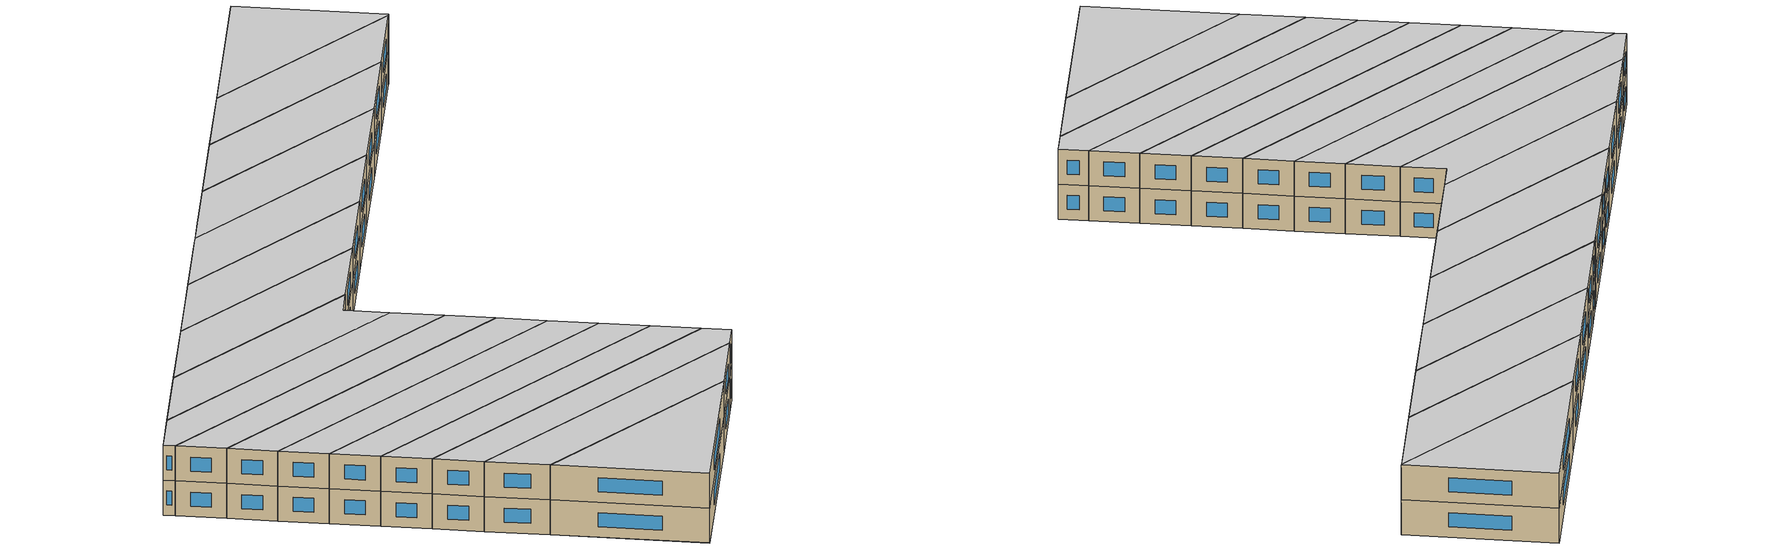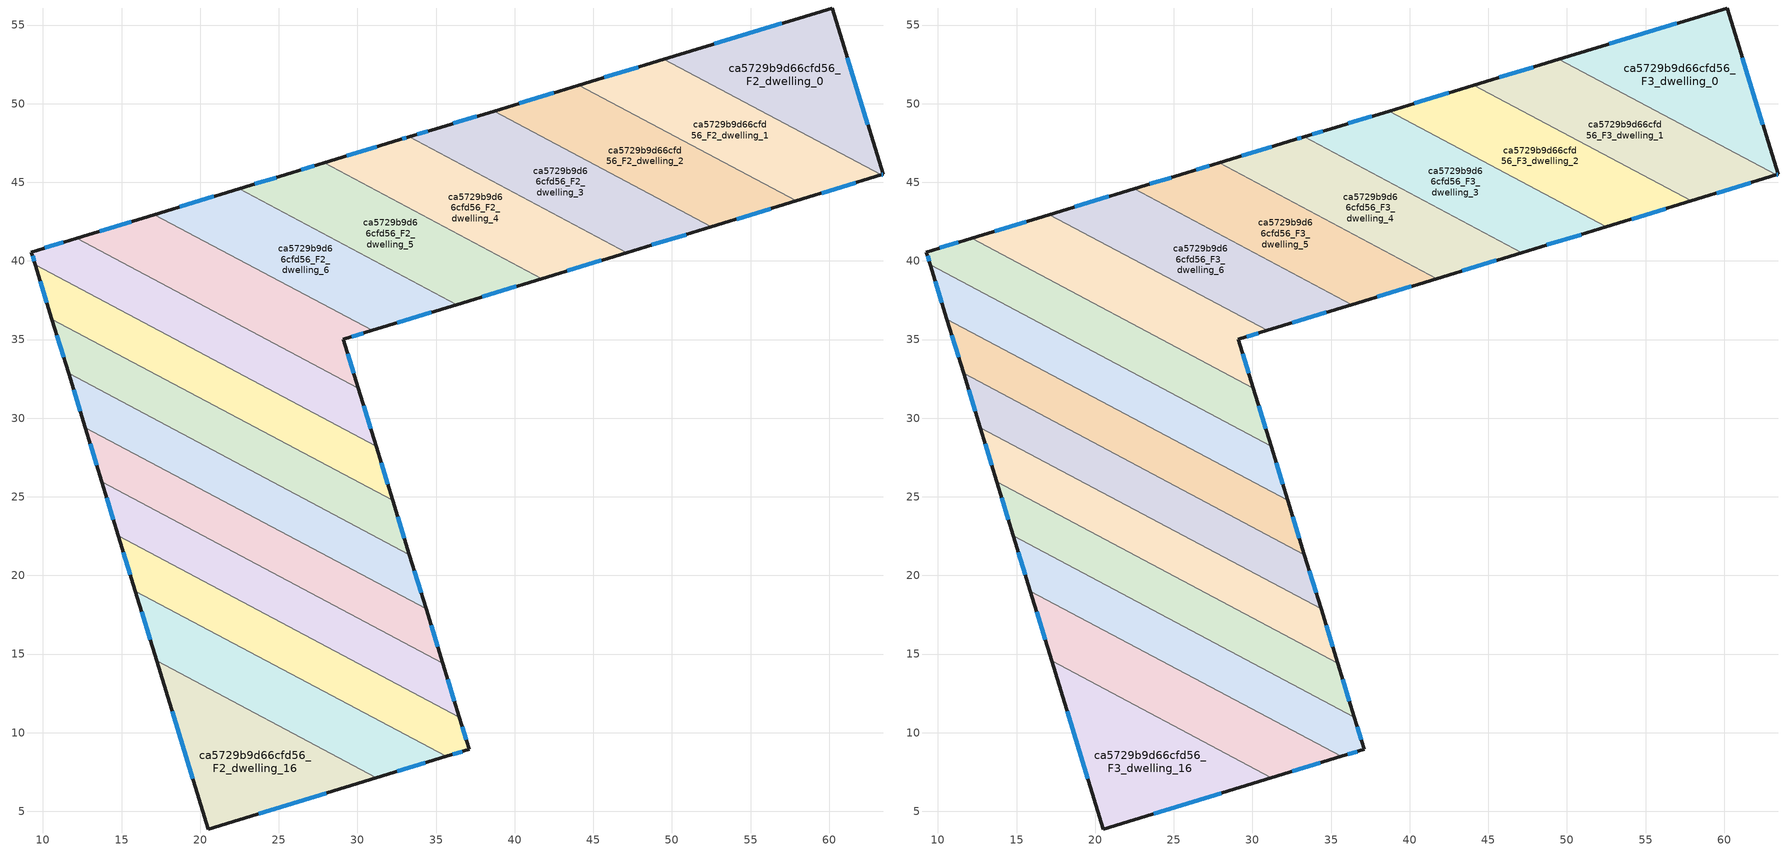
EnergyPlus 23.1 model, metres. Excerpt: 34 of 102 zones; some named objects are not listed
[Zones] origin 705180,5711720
ca5729b9d66cfd56_F2_dwelling_0
 floor to ca5729b9d66cfd56_F1_dwelling_0 (EU_floor_Construction): 60.18,56.08 63.42,45.5 63.31,45.47 49.49,52.82 z6
 wall outside (EU_wall_Construction): 63.31,45.47 63.43,45.5 60.18,56.08 49.49,52.82 z6:9
 wall to ca5729b9d66cfd56_F2_dwelling_1 (EU_wall_Construction): 49.49,52.82 63.31,45.47 z6:9
 window (EU_Window_Construction): 56.98,55.11 52.69,53.8 / 62.45,48.67 61.15,52.92 / 63.35,45.48 63.39,45.49 z6.9:8.1
ca5729b9d66cfd56_F2_dwelling_1
 floor to ca5729b9d66cfd56_F1_dwelling_1 (EU_floor_Construction): 63.31,45.47 57.91,43.82 44.08,51.18 49.49,52.82 z6
 wall outside (EU_wall_Construction): 49.49,52.82 44.08,51.18 / 57.91,43.82 63.31,45.47 z6:9
 wall to ca5729b9d66cfd56_F2_dwelling_2 (EU_wall_Construction): 44.08,51.18 57.91,43.82 z6:9
 window (EU_Window_Construction): 47.87,52.33 45.7,51.67 / 59.53,44.31 61.69,44.97 z6.9:8.1
ca5729b9d66cfd56_F2_dwelling_10
 floor to ca5729b9d66cfd56_F1_dwelling_10 (EU_floor_Construction): 32.25,24.77 33.3,21.32 11.63,32.85 10.57,36.3 z6
 wall outside (EU_wall_Construction): 10.57,36.3 11.63,32.85 / 33.31,21.32 32.25,24.77 z6:9
 wall to ca5729b9d66cfd56_F2_dwelling_9 (EU_wall_Construction): 32.25,24.77 10.57,36.3 z6:9
 wall to ca5729b9d66cfd56_F2_dwelling_11 (EU_wall_Construction): 11.63,32.85 33.3,21.32 z6:9
 window (EU_Window_Construction): 10.89,35.27 11.31,33.89 / 32.99,22.35 32.56,23.73 z6.9:8.1
ca5729b9d66cfd56_F2_dwelling_11
 floor to ca5729b9d66cfd56_F1_dwelling_11 (EU_floor_Construction): 33.3,21.32 34.36,17.87 12.69,29.41 11.63,32.85 z6
 wall outside (EU_wall_Construction): 11.63,32.85 12.69,29.41 / 34.36,17.87 33.31,21.32 z6:9
 wall to ca5729b9d66cfd56_F2_dwelling_12 (EU_wall_Construction): 12.69,29.41 34.36,17.87 z6:9
 window (EU_Window_Construction): 11.95,31.82 12.37,30.44 / 34.04,18.9 33.62,20.29 z6.9:8.1
ca5729b9d66cfd56_F2_dwelling_12
 floor to ca5729b9d66cfd56_F1_dwelling_12 (EU_floor_Construction): 34.36,17.87 35.42,14.42 13.74,25.96 12.69,29.41 z6
 wall outside (EU_wall_Construction): 12.69,29.41 13.74,25.96 / 35.42,14.42 34.36,17.87 z6:9
 wall to ca5729b9d66cfd56_F2_dwelling_13 (EU_wall_Construction): 13.74,25.96 35.42,14.42 z6:9
 window (EU_Window_Construction): 13,28.37 13.43,26.99 / 35.1,15.46 34.68,16.84 z6.9:8.1
ca5729b9d66cfd56_F2_dwelling_13
 floor to ca5729b9d66cfd56_F1_dwelling_13 (EU_floor_Construction): 35.42,14.42 36.47,10.98 14.8,22.51 13.74,25.96 z6
 wall outside (EU_wall_Construction): 13.74,25.96 14.8,22.51 / 36.47,10.98 35.42,14.42 z6:9
 wall to ca5729b9d66cfd56_F2_dwelling_14 (EU_wall_Construction): 14.8,22.51 36.47,10.98 z6:9
 window (EU_Window_Construction): 14.06,24.93 14.48,23.54 / 36.16,12.01 35.73,13.39 z6.9:8.1
ca5729b9d66cfd56_F2_dwelling_14
 floor to ca5729b9d66cfd56_F1_dwelling_14 (EU_floor_Construction): 36.47,10.98 37.1,8.93 35.63,8.49 15.88,19 14.8,22.51 z6
 wall outside (EU_wall_Construction): 35.63,8.49 37.1,8.93 36.47,10.98 / 14.8,22.51 15.88,19 z6:9
 wall to ca5729b9d66cfd56_F2_dwelling_15 (EU_wall_Construction): 15.88,19 35.63,8.49 z6:9
 window (EU_Window_Construction): 36.07,8.62 36.66,8.8 / 15.12,21.46 15.55,20.05 / 36.91,9.55 36.66,10.37 z6.9:8.1
ca5729b9d66cfd56_F2_dwelling_15
 floor to ca5729b9d66cfd56_F1_dwelling_15 (EU_floor_Construction): 35.63,8.49 31.2,7.14 17.23,14.57 15.88,19 z6
 wall outside (EU_wall_Construction): 15.88,19 17.23,14.57 / 31.2,7.14 35.63,8.49 z6:9
 wall to ca5729b9d66cfd56_F2_dwelling_16 (EU_wall_Construction): 17.23,14.57 31.2,7.14 z6:9
 window (EU_Window_Construction): 16.28,17.67 16.83,15.9 / 32.53,7.54 34.31,8.08 z6.9:8.1
ca5729b9d66cfd56_F2_dwelling_16
 floor to ca5729b9d66cfd56_F1_dwelling_16 (EU_floor_Construction): 31.2,7.14 20.51,3.88 17.23,14.57 z6
 wall outside (EU_wall_Construction): 17.23,14.57 20.51,3.88 31.2,7.14 z6:9
 window (EU_Window_Construction): 18.22,11.37 19.53,7.08 / 23.71,4.85 28,6.16 z6.9:8.1
ca5729b9d66cfd56_F2_dwelling_2
 floor to ca5729b9d66cfd56_F1_dwelling_2 (EU_floor_Construction): 57.91,43.82 52.51,42.17 38.68,49.53 44.08,51.18 z6
 wall outside (EU_wall_Construction): 44.08,51.18 38.68,49.53 / 52.51,42.17 57.91,43.82 z6:9
 wall to ca5729b9d66cfd56_F2_dwelling_3 (EU_wall_Construction): 38.68,49.53 52.51,42.17 z6:9
 window (EU_Window_Construction): 42.47,50.68 40.3,50.02 / 54.13,42.66 56.29,43.32 z6.9:8.1
ca5729b9d66cfd56_F2_dwelling_3
 floor to ca5729b9d66cfd56_F1_dwelling_3 (EU_floor_Construction): 52.51,42.17 47.11,40.52 33.28,47.88 35,48.41 38.68,49.53 z6
 wall outside (EU_wall_Construction): 47.11,40.52 52.51,42.17 / 38.68,49.53 35,48.41 33.28,47.88 z6:9
 wall to ca5729b9d66cfd56_F2_dwelling_4 (EU_wall_Construction): 33.28,47.89 47.11,40.52 z6:9
 window (EU_Window_Construction): 48.73,41.02 50.9,41.68 / 34.48,48.25 33.79,48.04 / 37.58,49.19 36.1,48.74 z6.9:8.1
ca5729b9d66cfd56_F2_dwelling_4
 floor to ca5729b9d66cfd56_F1_dwelling_4 (EU_floor_Construction): 47.11,40.52 41.72,38.88 27.88,46.24 32.65,47.7 33.28,47.88 z6
 wall outside (EU_wall_Construction): 41.72,38.88 47.11,40.52 / 33.28,47.88 32.66,47.7 27.88,46.24 z6:9
 wall to ca5729b9d66cfd56_F2_dwelling_5 (EU_wall_Construction): 27.88,46.24 41.72,38.88 z6:9
 window (EU_Window_Construction): 43.33,39.37 45.5,40.03 / 31.23,47.26 29.31,46.67 / 33.09,47.83 32.84,47.75 z6.9:8.1
ca5729b9d66cfd56_F2_dwelling_5
 floor to ca5729b9d66cfd56_F1_dwelling_5 (EU_floor_Construction): 41.72,38.88 36.32,37.23 22.48,44.59 25.82,45.61 27.88,46.24 z6
 wall outside (EU_wall_Construction): 36.32,37.23 41.72,38.88 / 27.88,46.24 25.82,45.61 22.48,44.59 z6:9
 wall to ca5729b9d66cfd56_F2_dwelling_6 (EU_wall_Construction): 22.48,44.59 36.32,37.23 z6:9
 window (EU_Window_Construction): 37.94,37.72 40.1,38.38 / 24.82,45.3 23.48,44.9 / 27.26,46.05 26.44,45.79 z6.9:8.1
ca5729b9d66cfd56_F2_dwelling_6
 floor to ca5729b9d66cfd56_F1_dwelling_6 (EU_floor_Construction): 36.32,37.23 30.92,35.58 17.08,42.95 22.48,44.59 z6
 wall outside (EU_wall_Construction): 30.93,35.58 36.32,37.23 / 22.48,44.59 17.08,42.95 z6:9
 wall to ca5729b9d66cfd56_F2_dwelling_7 (EU_wall_Construction): 17.08,42.95 30.92,35.58 z6:9
 window (EU_Window_Construction): 32.54,36.07 34.7,36.73 / 20.87,44.1 18.7,43.44 z6.9:8.1
ca5729b9d66cfd56_F2_dwelling_7
 floor to ca5729b9d66cfd56_F1_dwelling_7 (EU_floor_Construction): 30.92,35.58 29.1,35.03 30.06,31.91 12.15,41.44 17.08,42.95 z6
 wall outside (EU_wall_Construction): 30.06,31.91 29.1,35.03 30.93,35.58 / 17.08,42.95 12.15,41.44 z6:9
 wall to ca5729b9d66cfd56_F2_dwelling_8 (EU_wall_Construction): 12.15,41.44 30.06,31.91 z6:9
 window (EU_Window_Construction): 29.77,32.84 29.39,34.09 / 15.61,42.5 13.63,41.89 / 29.65,35.19 30.38,35.41 z6.9:8.1
ca5729b9d66cfd56_F2_dwelling_8
 floor to ca5729b9d66cfd56_F1_dwelling_8 (EU_floor_Construction): 30.06,31.91 31.19,28.21 9.52,39.75 9.27,40.56 12.15,41.44 z6
 wall outside (EU_wall_Construction): 31.19,28.21 30.06,31.91 / 12.15,41.44 9.27,40.56 9.52,39.75 z6:9
 wall to ca5729b9d66cfd56_F2_dwelling_9 (EU_wall_Construction): 9.52,39.75 31.19,28.21 z6:9
 window (EU_Window_Construction): 30.85,29.32 30.4,30.8 / 9.34,40.32 9.44,39.99 / 11.29,41.18 10.13,40.82 z6.9:8.1
ca5729b9d66cfd56_F2_dwelling_9
 floor to ca5729b9d66cfd56_F1_dwelling_9 (EU_floor_Construction): 31.19,28.21 32.25,24.77 10.57,36.3 9.52,39.75 z6
 wall outside (EU_wall_Construction): 9.52,39.75 10.57,36.3 / 32.25,24.77 31.19,28.21 z6:9
 window (EU_Window_Construction): 9.83,38.72 10.26,37.33 / 31.93,25.8 31.51,27.18 z6.9:8.1
ca5729b9d66cfd56_F3_dwelling_0
 floor to ca5729b9d66cfd56_F2_dwelling_0 (EU_floor_Construction): 60.18,56.08 63.42,45.5 63.31,45.47 49.49,52.82 z9
 wall outside (EU_wall_Construction): 63.31,45.47 63.43,45.5 60.18,56.08 49.49,52.82 z9:12
 wall to ca5729b9d66cfd56_F3_dwelling_1 (EU_wall_Construction): 49.49,52.82 63.31,45.47 z9:12
 window (EU_Window_Construction): 56.98,55.11 52.69,53.8 / 62.45,48.67 61.15,52.92 / 63.35,45.48 63.39,45.49 z9.9:11.1
 ceiling to ca5729b9d66cfd56_F4_dwelling_0 (EU_floor_Construction): 63.42,45.5 60.18,56.08 49.49,52.82 63.31,45.47 z12
ca5729b9d66cfd56_F3_dwelling_1
 floor to ca5729b9d66cfd56_F2_dwelling_1 (EU_floor_Construction): 63.31,45.47 57.91,43.82 44.08,51.18 49.49,52.82 z9
 wall outside (EU_wall_Construction): 49.49,52.82 44.08,51.18 / 57.91,43.82 63.31,45.47 z9:12
 wall to ca5729b9d66cfd56_F3_dwelling_2 (EU_wall_Construction): 44.08,51.18 57.91,43.82 z9:12
 window (EU_Window_Construction): 47.87,52.33 45.7,51.67 / 59.53,44.31 61.69,44.97 z9.9:11.1
 ceiling to ca5729b9d66cfd56_F4_dwelling_1 (EU_floor_Construction): 63.31,45.47 49.49,52.82 44.08,51.18 57.91,43.82 z12
ca5729b9d66cfd56_F3_dwelling_10
 floor to ca5729b9d66cfd56_F2_dwelling_10 (EU_floor_Construction): 32.25,24.77 33.3,21.32 11.63,32.85 10.57,36.3 z9
 wall outside (EU_wall_Construction): 10.57,36.3 11.63,32.85 / 33.31,21.32 32.25,24.77 z9:12
 wall to ca5729b9d66cfd56_F3_dwelling_9 (EU_wall_Construction): 32.25,24.77 10.57,36.3 z9:12
 wall to ca5729b9d66cfd56_F3_dwelling_11 (EU_wall_Construction): 11.63,32.85 33.3,21.32 z9:12
 window (EU_Window_Construction): 10.89,35.27 11.31,33.89 / 32.99,22.35 32.56,23.73 z9.9:11.1
 ceiling to ca5729b9d66cfd56_F4_dwelling_10 (EU_floor_Construction): 33.3,21.32 32.25,24.77 10.57,36.3 11.63,32.85 z12
ca5729b9d66cfd56_F3_dwelling_11
 floor to ca5729b9d66cfd56_F2_dwelling_11 (EU_floor_Construction): 33.3,21.32 34.36,17.87 12.69,29.41 11.63,32.85 z9
 wall outside (EU_wall_Construction): 11.63,32.85 12.69,29.41 / 34.36,17.87 33.31,21.32 z9:12
 wall to ca5729b9d66cfd56_F3_dwelling_12 (EU_wall_Construction): 12.69,29.41 34.36,17.87 z9:12
 window (EU_Window_Construction): 11.95,31.82 12.37,30.44 / 34.04,18.9 33.62,20.29 z9.9:11.1
 ceiling to ca5729b9d66cfd56_F4_dwelling_11 (EU_floor_Construction): 34.36,17.87 33.3,21.32 11.63,32.85 12.69,29.41 z12
ca5729b9d66cfd56_F3_dwelling_12
 floor to ca5729b9d66cfd56_F2_dwelling_12 (EU_floor_Construction): 34.36,17.87 35.42,14.42 13.74,25.96 12.69,29.41 z9
 wall outside (EU_wall_Construction): 12.69,29.41 13.74,25.96 / 35.42,14.42 34.36,17.87 z9:12
 wall to ca5729b9d66cfd56_F3_dwelling_13 (EU_wall_Construction): 13.74,25.96 35.42,14.42 z9:12
 window (EU_Window_Construction): 13,28.37 13.43,26.99 / 35.1,15.46 34.68,16.84 z9.9:11.1
 ceiling to ca5729b9d66cfd56_F4_dwelling_12 (EU_floor_Construction): 35.42,14.42 34.36,17.87 12.69,29.41 13.74,25.96 z12
ca5729b9d66cfd56_F3_dwelling_13
 floor to ca5729b9d66cfd56_F2_dwelling_13 (EU_floor_Construction): 35.42,14.42 36.47,10.98 14.8,22.51 13.74,25.96 z9
 wall outside (EU_wall_Construction): 13.74,25.96 14.8,22.51 / 36.47,10.98 35.42,14.42 z9:12
 wall to ca5729b9d66cfd56_F3_dwelling_14 (EU_wall_Construction): 14.8,22.51 36.47,10.98 z9:12
 window (EU_Window_Construction): 14.06,24.93 14.48,23.54 / 36.16,12.01 35.73,13.39 z9.9:11.1
 ceiling to ca5729b9d66cfd56_F4_dwelling_13 (EU_floor_Construction): 36.47,10.98 35.42,14.42 13.74,25.96 14.8,22.51 z12
ca5729b9d66cfd56_F3_dwelling_14
 floor to ca5729b9d66cfd56_F2_dwelling_14 (EU_floor_Construction): 36.47,10.98 37.1,8.93 35.63,8.49 15.88,19 14.8,22.51 z9
 wall outside (EU_wall_Construction): 35.63,8.49 37.1,8.93 36.47,10.98 / 14.8,22.51 15.88,19 z9:12
 wall to ca5729b9d66cfd56_F3_dwelling_15 (EU_wall_Construction): 15.88,19 35.63,8.49 z9:12
 window (EU_Window_Construction): 36.07,8.62 36.66,8.8 / 15.12,21.46 15.55,20.05 / 36.91,9.55 36.66,10.37 z9.9:11.1
 ceiling to ca5729b9d66cfd56_F4_dwelling_14 (EU_floor_Construction): 37.1,8.93 36.47,10.98 14.8,22.51 15.88,19 35.63,8.49 z12
ca5729b9d66cfd56_F3_dwelling_15
 floor to ca5729b9d66cfd56_F2_dwelling_15 (EU_floor_Construction): 35.63,8.49 31.2,7.14 17.23,14.57 15.88,19 z9
 wall outside (EU_wall_Construction): 15.88,19 17.23,14.57 / 31.2,7.14 35.63,8.49 z9:12
 wall to ca5729b9d66cfd56_F3_dwelling_16 (EU_wall_Construction): 17.23,14.57 31.2,7.14 z9:12
 window (EU_Window_Construction): 16.28,17.67 16.83,15.9 / 32.53,7.54 34.31,8.08 z9.9:11.1
 ceiling to ca5729b9d66cfd56_F4_dwelling_15 (EU_floor_Construction): 35.63,8.49 15.88,19 17.23,14.57 31.2,7.14 z12
ca5729b9d66cfd56_F3_dwelling_16
 floor to ca5729b9d66cfd56_F2_dwelling_16 (EU_floor_Construction): 31.2,7.14 20.51,3.88 17.23,14.57 z9
 wall outside (EU_wall_Construction): 17.23,14.57 20.51,3.88 31.2,7.14 z9:12
 window (EU_Window_Construction): 18.22,11.37 19.53,7.08 / 23.71,4.85 28,6.16 z9.9:11.1
 ceiling to ca5729b9d66cfd56_F4_dwelling_16 (EU_floor_Construction): 31.2,7.14 17.23,14.57 20.51,3.88 z12
ca5729b9d66cfd56_F3_dwelling_2
 floor to ca5729b9d66cfd56_F2_dwelling_2 (EU_floor_Construction): 57.91,43.82 52.51,42.17 38.68,49.53 44.08,51.18 z9
 wall outside (EU_wall_Construction): 44.08,51.18 38.68,49.53 / 52.51,42.17 57.91,43.82 z9:12
 wall to ca5729b9d66cfd56_F3_dwelling_3 (EU_wall_Construction): 38.68,49.53 52.51,42.17 z9:12
 window (EU_Window_Construction): 42.47,50.68 40.3,50.02 / 54.13,42.66 56.29,43.32 z9.9:11.1
 ceiling to ca5729b9d66cfd56_F4_dwelling_2 (EU_floor_Construction): 57.91,43.82 44.08,51.18 38.68,49.53 52.51,42.17 z12
ca5729b9d66cfd56_F3_dwelling_3
 floor to ca5729b9d66cfd56_F2_dwelling_3 (EU_floor_Construction): 52.51,42.17 47.11,40.52 33.28,47.88 35,48.41 38.68,49.53 z9
 wall outside (EU_wall_Construction): 47.11,40.52 52.51,42.17 / 38.68,49.53 35,48.41 33.28,47.88 z9:12
 wall to ca5729b9d66cfd56_F3_dwelling_4 (EU_wall_Construction): 33.28,47.89 47.11,40.52 z9:12
 window (EU_Window_Construction): 48.73,41.02 50.9,41.68 / 34.48,48.25 33.79,48.04 / 37.58,49.19 36.1,48.74 z9.9:11.1
 ceiling to ca5729b9d66cfd56_F4_dwelling_3 (EU_floor_Construction): 52.51,42.17 38.68,49.53 35,48.41 33.28,47.88 47.11,40.52 z12
ca5729b9d66cfd56_F3_dwelling_4
 floor to ca5729b9d66cfd56_F2_dwelling_4 (EU_floor_Construction): 47.11,40.52 41.72,38.88 27.88,46.24 32.65,47.7 33.28,47.88 z9
 wall outside (EU_wall_Construction): 41.72,38.88 47.11,40.52 / 33.28,47.88 32.66,47.7 27.88,46.24 z9:12
 wall to ca5729b9d66cfd56_F3_dwelling_5 (EU_wall_Construction): 27.88,46.24 41.72,38.88 z9:12
 window (EU_Window_Construction): 43.33,39.37 45.5,40.03 / 31.23,47.26 29.31,46.67 / 33.09,47.83 32.84,47.75 z9.9:11.1
 ceiling to ca5729b9d66cfd56_F4_dwelling_4 (EU_floor_Construction): 47.11,40.52 33.28,47.88 32.65,47.7 27.88,46.24 41.72,38.88 z12
ca5729b9d66cfd56_F3_dwelling_5
 floor to ca5729b9d66cfd56_F2_dwelling_5 (EU_floor_Construction): 41.72,38.88 36.32,37.23 22.48,44.59 25.82,45.61 27.88,46.24 z9
 wall outside (EU_wall_Construction): 36.32,37.23 41.72,38.88 / 27.88,46.24 25.82,45.61 22.48,44.59 z9:12
 wall to ca5729b9d66cfd56_F3_dwelling_6 (EU_wall_Construction): 22.48,44.59 36.32,37.23 z9:12
 window (EU_Window_Construction): 37.94,37.72 40.1,38.38 / 24.82,45.3 23.48,44.9 / 27.26,46.05 26.44,45.79 z9.9:11.1
 ceiling to ca5729b9d66cfd56_F4_dwelling_5 (EU_floor_Construction): 41.72,38.88 27.88,46.24 25.82,45.61 22.48,44.59 36.32,37.23 z12
ca5729b9d66cfd56_F3_dwelling_6
 floor to ca5729b9d66cfd56_F2_dwelling_6 (EU_floor_Construction): 36.32,37.23 30.92,35.58 17.08,42.95 22.48,44.59 z9
 wall outside (EU_wall_Construction): 30.93,35.58 36.32,37.23 / 22.48,44.59 17.08,42.95 z9:12
 wall to ca5729b9d66cfd56_F3_dwelling_7 (EU_wall_Construction): 17.08,42.95 30.92,35.58 z9:12
 window (EU_Window_Construction): 32.54,36.07 34.7,36.73 / 20.87,44.1 18.7,43.44 z9.9:11.1
 ceiling to ca5729b9d66cfd56_F4_dwelling_6 (EU_floor_Construction): 36.32,37.23 22.48,44.59 17.08,42.95 30.92,35.58 z12
ca5729b9d66cfd56_F3_dwelling_7
 floor to ca5729b9d66cfd56_F2_dwelling_7 (EU_floor_Construction): 30.92,35.58 29.1,35.03 30.06,31.91 12.15,41.44 17.08,42.95 z9
 wall outside (EU_wall_Construction): 30.06,31.91 29.1,35.03 30.93,35.58 / 17.08,42.95 12.15,41.44 z9:12
 wall to ca5729b9d66cfd56_F3_dwelling_8 (EU_wall_Construction): 12.15,41.44 30.06,31.91 z9:12
 window (EU_Window_Construction): 29.77,32.84 29.39,34.09 / 15.61,42.5 13.63,41.89 / 29.65,35.19 30.38,35.41 z9.9:11.1
 ceiling to ca5729b9d66cfd56_F4_dwelling_7 (EU_floor_Construction): 30.06,31.91 29.1,35.03 30.92,35.58 17.08,42.95 12.15,41.44 z12
ca5729b9d66cfd56_F3_dwelling_8
 floor to ca5729b9d66cfd56_F2_dwelling_8 (EU_floor_Construction): 30.06,31.91 31.19,28.21 9.52,39.75 9.27,40.56 12.15,41.44 z9
 wall outside (EU_wall_Construction): 31.19,28.21 30.06,31.91 / 12.15,41.44 9.27,40.56 9.52,39.75 z9:12
 wall to ca5729b9d66cfd56_F3_dwelling_9 (EU_wall_Construction): 9.52,39.75 31.19,28.21 z9:12
 window (EU_Window_Construction): 30.85,29.32 30.4,30.8 / 9.34,40.32 9.44,39.99 / 11.29,41.18 10.13,40.82 z9.9:11.1
 ceiling to ca5729b9d66cfd56_F4_dwelling_8 (EU_floor_Construction): 31.19,28.21 30.06,31.91 12.15,41.44 9.27,40.56 9.52,39.75 z12
ca5729b9d66cfd56_F3_dwelling_9
 floor to ca5729b9d66cfd56_F2_dwelling_9 (EU_floor_Construction): 31.19,28.21 32.25,24.77 10.57,36.3 9.52,39.75 z9
 wall outside (EU_wall_Construction): 9.52,39.75 10.57,36.3 / 32.25,24.77 31.19,28.21 z9:12
 window (EU_Window_Construction): 9.83,38.72 10.26,37.33 / 31.93,25.8 31.51,27.18 z9.9:11.1
 ceiling to ca5729b9d66cfd56_F4_dwelling_9 (EU_floor_Construction): 32.25,24.77 31.19,28.21 9.52,39.75 10.57,36.3 z12
[Building]
EU S2 Campaign: North Axis=0; Terrain=City; Solar Distribution=FullExterior
[Site:Location]
London: Latitude=51.5; Longitude=-0.5; Time Zone=0; Elevation=25
[SizingPeriod:WeatherFileDays]
AnnualSizingPeriod: Begin Month=1; Begin Day of Month=1; End Month=12; End Day of Month=31; Day of Week for Start Day=Monday; Use Weather File Daylight Saving Period=No; Use Weather File Rain and Snow Indicators=No
[MATERIAL]
EU_InternalMass_Material: Roughness=MediumRough; Thickness=0.1; Conductivity=1; Density=1800; Specific Heat=900; Thermal Absorptance=0.9; Solar Absorptance=0.7; Visible Absorptance=0.7
[MATERIAL:NOMASS] Roughness=MediumRough; Thermal Absorptance=0.9; Solar Absorptance=0.7; Visible Absorptance=0.7
Name | Thermal Resistance
EU_wall_NoMass | 1.04674
EU_floor_NoMass | 2.04616
[WINDOWMATERIAL:SIMPLEGLAZINGSYSTEM]
EU_Window_SimpleGlazing: UFactor=4.25843; Solar Heat Gain Coefficient=0.85; Visible Transmittance=0.85
[CONSTRUCTION]
EU_wall_Construction: EU_wall_NoMass
EU_floor_Construction: EU_floor_NoMass
EU_Window_Construction: EU_Window_SimpleGlazing
EU_InternalMass_Construction: EU_InternalMass_Material
[ZONE] Type=1; Multiplier=1; Ceiling Height=autocalculate; Floor Area=autocalculate; Part of Total Floor Area=Yes
Name | Volume
ca5729b9d66cfd56_F2_dwelling_0; ca5729b9d66cfd56_F3_dwelling_0 | 187.598
ca5729b9d66cfd56_F2_dwelling_1; ca5729b9d66cfd56_F3_dwelling_1 | 187.553
ca5729b9d66cfd56_F2_dwelling_10; ca5729b9d66cfd56_F3_dwelling_10 | 187.651
ca5729b9d66cfd56_F2_dwelling_11; ca5729b9d66cfd56_F3_dwelling_11 | 187.555
ca5729b9d66cfd56_F2_dwelling_12; ca5729b9d66cfd56_F3_dwelling_12 | 187.611
ca5729b9d66cfd56_F2_dwelling_13; ca5729b9d66cfd56_F3_dwelling_13 | 187.545
ca5729b9d66cfd56_F2_dwelling_14; ca5729b9d66cfd56_F3_dwelling_14 | 187.521
ca5729b9d66cfd56_F2_dwelling_15; ca5729b9d66cfd56_F3_dwelling_15 | 187.596
ca5729b9d66cfd56_F2_dwelling_16; ca5729b9d66cfd56_F3_dwelling_16 | 187.562
ca5729b9d66cfd56_F2_dwelling_2; ca5729b9d66cfd56_F3_dwelling_2 | 187.57
ca5729b9d66cfd56_F2_dwelling_3; ca5729b9d66cfd56_F3_dwelling_3 | 187.552
ca5729b9d66cfd56_F2_dwelling_4; ca5729b9d66cfd56_F3_dwelling_4 | 187.605
ca5729b9d66cfd56_F2_dwelling_5; ca5729b9d66cfd56_F3_dwelling_5 | 187.533
ca5729b9d66cfd56_F2_dwelling_6; ca5729b9d66cfd56_F3_dwelling_6 | 187.595
ca5729b9d66cfd56_F2_dwelling_7; ca5729b9d66cfd56_F3_dwelling_7 | 187.578
ca5729b9d66cfd56_F2_dwelling_8; ca5729b9d66cfd56_F3_dwelling_8 | 187.527
ca5729b9d66cfd56_F2_dwelling_9; ca5729b9d66cfd56_F3_dwelling_9 | 187.522
[INTERNALMASS] Construction=EU_InternalMass_Construction
Name | Zone or ZoneList | Surface Area
ca5729b9d66cfd56_F2_dwelling_0_EU_InternalMass | ca5729b9d66cfd56_F2_dwelling_0 | 62.533
ca5729b9d66cfd56_F2_dwelling_1_EU_InternalMass | ca5729b9d66cfd56_F2_dwelling_1 | 62.5174
ca5729b9d66cfd56_F2_dwelling_2_EU_InternalMass | ca5729b9d66cfd56_F2_dwelling_2 | 62.5232
ca5729b9d66cfd56_F2_dwelling_3_EU_InternalMass | ca5729b9d66cfd56_F2_dwelling_3 | 62.5173
ca5729b9d66cfd56_F2_dwelling_4_EU_InternalMass | ca5729b9d66cfd56_F2_dwelling_4 | 62.5347
ca5729b9d66cfd56_F2_dwelling_5_EU_InternalMass | ca5729b9d66cfd56_F2_dwelling_5 | 62.5108
ca5729b9d66cfd56_F2_dwelling_6_EU_InternalMass | ca5729b9d66cfd56_F2_dwelling_6 | 62.5356
ca5729b9d66cfd56_F2_dwelling_7_EU_InternalMass | ca5729b9d66cfd56_F2_dwelling_7 | 62.5259
ca5729b9d66cfd56_F2_dwelling_8_EU_InternalMass | ca5729b9d66cfd56_F2_dwelling_8 | 62.5091
ca5729b9d66cfd56_F2_dwelling_9_EU_InternalMass | ca5729b9d66cfd56_F2_dwelling_9 | 62.507
ca5729b9d66cfd56_F2_dwelling_10_EU_InternalMass | ca5729b9d66cfd56_F2_dwelling_10 | 62.5504
ca5729b9d66cfd56_F2_dwelling_11_EU_InternalMass | ca5729b9d66cfd56_F2_dwelling_11 | 62.5184
ca5729b9d66cfd56_F2_dwelling_12_EU_InternalMass | ca5729b9d66cfd56_F2_dwelling_12 | 62.5366
ca5729b9d66cfd56_F2_dwelling_13_EU_InternalMass | ca5729b9d66cfd56_F2_dwelling_13 | 62.515
ca5729b9d66cfd56_F2_dwelling_14_EU_InternalMass | ca5729b9d66cfd56_F2_dwelling_14 | 62.5071
ca5729b9d66cfd56_F2_dwelling_15_EU_InternalMass | ca5729b9d66cfd56_F2_dwelling_15 | 62.532
ca5729b9d66cfd56_F2_dwelling_16_EU_InternalMass | ca5729b9d66cfd56_F2_dwelling_16 | 62.5202
ca5729b9d66cfd56_F3_dwelling_0_EU_InternalMass | ca5729b9d66cfd56_F3_dwelling_0 | 62.533
ca5729b9d66cfd56_F3_dwelling_1_EU_InternalMass | ca5729b9d66cfd56_F3_dwelling_1 | 62.5174
ca5729b9d66cfd56_F3_dwelling_2_EU_InternalMass | ca5729b9d66cfd56_F3_dwelling_2 | 62.5232
ca5729b9d66cfd56_F3_dwelling_3_EU_InternalMass | ca5729b9d66cfd56_F3_dwelling_3 | 62.5173
ca5729b9d66cfd56_F3_dwelling_4_EU_InternalMass | ca5729b9d66cfd56_F3_dwelling_4 | 62.5347
ca5729b9d66cfd56_F3_dwelling_5_EU_InternalMass | ca5729b9d66cfd56_F3_dwelling_5 | 62.5108
ca5729b9d66cfd56_F3_dwelling_6_EU_InternalMass | ca5729b9d66cfd56_F3_dwelling_6 | 62.5356
ca5729b9d66cfd56_F3_dwelling_7_EU_InternalMass | ca5729b9d66cfd56_F3_dwelling_7 | 62.5259
ca5729b9d66cfd56_F3_dwelling_8_EU_InternalMass | ca5729b9d66cfd56_F3_dwelling_8 | 62.5091
ca5729b9d66cfd56_F3_dwelling_9_EU_InternalMass | ca5729b9d66cfd56_F3_dwelling_9 | 62.507
ca5729b9d66cfd56_F3_dwelling_10_EU_InternalMass | ca5729b9d66cfd56_F3_dwelling_10 | 62.5504
ca5729b9d66cfd56_F3_dwelling_11_EU_InternalMass | ca5729b9d66cfd56_F3_dwelling_11 | 62.5184
ca5729b9d66cfd56_F3_dwelling_12_EU_InternalMass | ca5729b9d66cfd56_F3_dwelling_12 | 62.5366
ca5729b9d66cfd56_F3_dwelling_13_EU_InternalMass | ca5729b9d66cfd56_F3_dwelling_13 | 62.515
ca5729b9d66cfd56_F3_dwelling_14_EU_InternalMass | ca5729b9d66cfd56_F3_dwelling_14 | 62.5071
ca5729b9d66cfd56_F3_dwelling_15_EU_InternalMass | ca5729b9d66cfd56_F3_dwelling_15 | 62.532
ca5729b9d66cfd56_F3_dwelling_16_EU_InternalMass | ca5729b9d66cfd56_F3_dwelling_16 | 62.5202
[OTHEREQUIPMENT] Fuel Type=Electricity; Design Level Calculation Method=Watts/Area; Power per Zone Floor Area=1; Fraction Latent=0; Fraction Radiant=0; Fraction Lost=0; Carbon Dioxide Generation Rate=0; EndUse Subcategory=EU_Step8_InternalGains
Name | Zone or ZoneList or Space or SpaceList | Schedule
EU_Step8_InternalGain_ca5729b9d66cfd56_F2_dwelling_0_f000 | ca5729b9d66cfd56_F2_dwelling_0 | EU_Step8_GainSchedule_ca5729b9d66cfd56_F2_dwelling_0_f000
EU_Step8_InternalGain_ca5729b9d66cfd56_F2_dwelling_1_f000 | ca5729b9d66cfd56_F2_dwelling_1 | EU_Step8_GainSchedule_ca5729b9d66cfd56_F2_dwelling_1_f000
EU_Step8_InternalGain_ca5729b9d66cfd56_F2_dwelling_2_f000 | ca5729b9d66cfd56_F2_dwelling_2 | EU_Step8_GainSchedule_ca5729b9d66cfd56_F2_dwelling_2_f000
EU_Step8_InternalGain_ca5729b9d66cfd56_F2_dwelling_3_f000 | ca5729b9d66cfd56_F2_dwelling_3 | EU_Step8_GainSchedule_ca5729b9d66cfd56_F2_dwelling_3_f000
EU_Step8_InternalGain_ca5729b9d66cfd56_F2_dwelling_4_f000 | ca5729b9d66cfd56_F2_dwelling_4 | EU_Step8_GainSchedule_ca5729b9d66cfd56_F2_dwelling_4_f000
EU_Step8_InternalGain_ca5729b9d66cfd56_F2_dwelling_5_f000 | ca5729b9d66cfd56_F2_dwelling_5 | EU_Step8_GainSchedule_ca5729b9d66cfd56_F2_dwelling_5_f000
EU_Step8_InternalGain_ca5729b9d66cfd56_F2_dwelling_6_f000 | ca5729b9d66cfd56_F2_dwelling_6 | EU_Step8_GainSchedule_ca5729b9d66cfd56_F2_dwelling_6_f000
EU_Step8_InternalGain_ca5729b9d66cfd56_F2_dwelling_7_f000 | ca5729b9d66cfd56_F2_dwelling_7 | EU_Step8_GainSchedule_ca5729b9d66cfd56_F2_dwelling_7_f000
EU_Step8_InternalGain_ca5729b9d66cfd56_F2_dwelling_8_f000 | ca5729b9d66cfd56_F2_dwelling_8 | EU_Step8_GainSchedule_ca5729b9d66cfd56_F2_dwelling_8_f000
EU_Step8_InternalGain_ca5729b9d66cfd56_F2_dwelling_9_f000 | ca5729b9d66cfd56_F2_dwelling_9 | EU_Step8_GainSchedule_ca5729b9d66cfd56_F2_dwelling_9_f000
EU_Step8_InternalGain_ca5729b9d66cfd56_F2_dwelling_10_f000 | ca5729b9d66cfd56_F2_dwelling_10 | EU_Step8_GainSchedule_ca5729b9d66cfd56_F2_dwelling_10_f000
EU_Step8_InternalGain_ca5729b9d66cfd56_F2_dwelling_11_f000 | ca5729b9d66cfd56_F2_dwelling_11 | EU_Step8_GainSchedule_ca5729b9d66cfd56_F2_dwelling_11_f000
EU_Step8_InternalGain_ca5729b9d66cfd56_F2_dwelling_12_f000 | ca5729b9d66cfd56_F2_dwelling_12 | EU_Step8_GainSchedule_ca5729b9d66cfd56_F2_dwelling_12_f000
EU_Step8_InternalGain_ca5729b9d66cfd56_F2_dwelling_13_f000 | ca5729b9d66cfd56_F2_dwelling_13 | EU_Step8_GainSchedule_ca5729b9d66cfd56_F2_dwelling_13_f000
EU_Step8_InternalGain_ca5729b9d66cfd56_F2_dwelling_14_f000 | ca5729b9d66cfd56_F2_dwelling_14 | EU_Step8_GainSchedule_ca5729b9d66cfd56_F2_dwelling_14_f000
EU_Step8_InternalGain_ca5729b9d66cfd56_F2_dwelling_15_f000 | ca5729b9d66cfd56_F2_dwelling_15 | EU_Step8_GainSchedule_ca5729b9d66cfd56_F2_dwelling_15_f000
EU_Step8_InternalGain_ca5729b9d66cfd56_F2_dwelling_16_f000 | ca5729b9d66cfd56_F2_dwelling_16 | EU_Step8_GainSchedule_ca5729b9d66cfd56_F2_dwelling_16_f000
EU_Step8_InternalGain_ca5729b9d66cfd56_F3_dwelling_0_f000 | ca5729b9d66cfd56_F3_dwelling_0 | EU_Step8_GainSchedule_ca5729b9d66cfd56_F3_dwelling_0_f000
EU_Step8_InternalGain_ca5729b9d66cfd56_F3_dwelling_1_f000 | ca5729b9d66cfd56_F3_dwelling_1 | EU_Step8_GainSchedule_ca5729b9d66cfd56_F3_dwelling_1_f000
EU_Step8_InternalGain_ca5729b9d66cfd56_F3_dwelling_2_f000 | ca5729b9d66cfd56_F3_dwelling_2 | EU_Step8_GainSchedule_ca5729b9d66cfd56_F3_dwelling_2_f000
EU_Step8_InternalGain_ca5729b9d66cfd56_F3_dwelling_3_f000 | ca5729b9d66cfd56_F3_dwelling_3 | EU_Step8_GainSchedule_ca5729b9d66cfd56_F3_dwelling_3_f000
EU_Step8_InternalGain_ca5729b9d66cfd56_F3_dwelling_4_f000 | ca5729b9d66cfd56_F3_dwelling_4 | EU_Step8_GainSchedule_ca5729b9d66cfd56_F3_dwelling_4_f000
EU_Step8_InternalGain_ca5729b9d66cfd56_F3_dwelling_5_f000 | ca5729b9d66cfd56_F3_dwelling_5 | EU_Step8_GainSchedule_ca5729b9d66cfd56_F3_dwelling_5_f000
EU_Step8_InternalGain_ca5729b9d66cfd56_F3_dwelling_6_f000 | ca5729b9d66cfd56_F3_dwelling_6 | EU_Step8_GainSchedule_ca5729b9d66cfd56_F3_dwelling_6_f000
EU_Step8_InternalGain_ca5729b9d66cfd56_F3_dwelling_7_f000 | ca5729b9d66cfd56_F3_dwelling_7 | EU_Step8_GainSchedule_ca5729b9d66cfd56_F3_dwelling_7_f000
EU_Step8_InternalGain_ca5729b9d66cfd56_F3_dwelling_8_f000 | ca5729b9d66cfd56_F3_dwelling_8 | EU_Step8_GainSchedule_ca5729b9d66cfd56_F3_dwelling_8_f000
EU_Step8_InternalGain_ca5729b9d66cfd56_F3_dwelling_9_f000 | ca5729b9d66cfd56_F3_dwelling_9 | EU_Step8_GainSchedule_ca5729b9d66cfd56_F3_dwelling_9_f000
EU_Step8_InternalGain_ca5729b9d66cfd56_F3_dwelling_10_f000 | ca5729b9d66cfd56_F3_dwelling_10 | EU_Step8_GainSchedule_ca5729b9d66cfd56_F3_dwelling_10_f000
EU_Step8_InternalGain_ca5729b9d66cfd56_F3_dwelling_11_f000 | ca5729b9d66cfd56_F3_dwelling_11 | EU_Step8_GainSchedule_ca5729b9d66cfd56_F3_dwelling_11_f000
EU_Step8_InternalGain_ca5729b9d66cfd56_F3_dwelling_12_f000 | ca5729b9d66cfd56_F3_dwelling_12 | EU_Step8_GainSchedule_ca5729b9d66cfd56_F3_dwelling_12_f000
EU_Step8_InternalGain_ca5729b9d66cfd56_F3_dwelling_13_f000 | ca5729b9d66cfd56_F3_dwelling_13 | EU_Step8_GainSchedule_ca5729b9d66cfd56_F3_dwelling_13_f000
EU_Step8_InternalGain_ca5729b9d66cfd56_F3_dwelling_14_f000 | ca5729b9d66cfd56_F3_dwelling_14 | EU_Step8_GainSchedule_ca5729b9d66cfd56_F3_dwelling_14_f000
EU_Step8_InternalGain_ca5729b9d66cfd56_F3_dwelling_15_f000 | ca5729b9d66cfd56_F3_dwelling_15 | EU_Step8_GainSchedule_ca5729b9d66cfd56_F3_dwelling_15_f000
EU_Step8_InternalGain_ca5729b9d66cfd56_F3_dwelling_16_f000 | ca5729b9d66cfd56_F3_dwelling_16 | EU_Step8_GainSchedule_ca5729b9d66cfd56_F3_dwelling_16_f000
[ZONEVENTILATION:DESIGNFLOWRATE] Schedule=EU_AlwaysOn; Design Flow Rate Calculation Method=AirChanges/Hour; Air Changes per Hour=0.488719; Ventilation Type=Natural; Fan Pressure Rise=0; Fan Total Efficiency=1; Constant Term Coefficient=1; Temperature Term Coefficient=0; Velocity Term Coefficient=0; Velocity Squared Term Coefficient=0; Minimum Indoor Temperature=-100; Maximum Indoor Temperature=100; Delta Temperature=-100; Minimum Outdoor Temperature=-100; Maximum Outdoor Temperature=100; Maximum Wind Speed=40
Name | Zone or ZoneList or Space or SpaceList
EU_ConstantAir_ca5729b9d66cfd56_F2_dwelling_0 | ca5729b9d66cfd56_F2_dwelling_0
EU_ConstantAir_ca5729b9d66cfd56_F2_dwelling_1 | ca5729b9d66cfd56_F2_dwelling_1
EU_ConstantAir_ca5729b9d66cfd56_F2_dwelling_2 | ca5729b9d66cfd56_F2_dwelling_2
EU_ConstantAir_ca5729b9d66cfd56_F2_dwelling_3 | ca5729b9d66cfd56_F2_dwelling_3
EU_ConstantAir_ca5729b9d66cfd56_F2_dwelling_4 | ca5729b9d66cfd56_F2_dwelling_4
EU_ConstantAir_ca5729b9d66cfd56_F2_dwelling_5 | ca5729b9d66cfd56_F2_dwelling_5
EU_ConstantAir_ca5729b9d66cfd56_F2_dwelling_6 | ca5729b9d66cfd56_F2_dwelling_6
EU_ConstantAir_ca5729b9d66cfd56_F2_dwelling_7 | ca5729b9d66cfd56_F2_dwelling_7
EU_ConstantAir_ca5729b9d66cfd56_F2_dwelling_8 | ca5729b9d66cfd56_F2_dwelling_8
EU_ConstantAir_ca5729b9d66cfd56_F2_dwelling_9 | ca5729b9d66cfd56_F2_dwelling_9
EU_ConstantAir_ca5729b9d66cfd56_F2_dwelling_10 | ca5729b9d66cfd56_F2_dwelling_10
EU_ConstantAir_ca5729b9d66cfd56_F2_dwelling_11 | ca5729b9d66cfd56_F2_dwelling_11
EU_ConstantAir_ca5729b9d66cfd56_F2_dwelling_12 | ca5729b9d66cfd56_F2_dwelling_12
EU_ConstantAir_ca5729b9d66cfd56_F2_dwelling_13 | ca5729b9d66cfd56_F2_dwelling_13
EU_ConstantAir_ca5729b9d66cfd56_F2_dwelling_14 | ca5729b9d66cfd56_F2_dwelling_14
EU_ConstantAir_ca5729b9d66cfd56_F2_dwelling_15 | ca5729b9d66cfd56_F2_dwelling_15
EU_ConstantAir_ca5729b9d66cfd56_F2_dwelling_16 | ca5729b9d66cfd56_F2_dwelling_16
EU_ConstantAir_ca5729b9d66cfd56_F3_dwelling_0 | ca5729b9d66cfd56_F3_dwelling_0
EU_ConstantAir_ca5729b9d66cfd56_F3_dwelling_1 | ca5729b9d66cfd56_F3_dwelling_1
EU_ConstantAir_ca5729b9d66cfd56_F3_dwelling_2 | ca5729b9d66cfd56_F3_dwelling_2
EU_ConstantAir_ca5729b9d66cfd56_F3_dwelling_3 | ca5729b9d66cfd56_F3_dwelling_3
EU_ConstantAir_ca5729b9d66cfd56_F3_dwelling_4 | ca5729b9d66cfd56_F3_dwelling_4
EU_ConstantAir_ca5729b9d66cfd56_F3_dwelling_5 | ca5729b9d66cfd56_F3_dwelling_5
EU_ConstantAir_ca5729b9d66cfd56_F3_dwelling_6 | ca5729b9d66cfd56_F3_dwelling_6
EU_ConstantAir_ca5729b9d66cfd56_F3_dwelling_7 | ca5729b9d66cfd56_F3_dwelling_7
EU_ConstantAir_ca5729b9d66cfd56_F3_dwelling_8 | ca5729b9d66cfd56_F3_dwelling_8
EU_ConstantAir_ca5729b9d66cfd56_F3_dwelling_9 | ca5729b9d66cfd56_F3_dwelling_9
EU_ConstantAir_ca5729b9d66cfd56_F3_dwelling_10 | ca5729b9d66cfd56_F3_dwelling_10
EU_ConstantAir_ca5729b9d66cfd56_F3_dwelling_11 | ca5729b9d66cfd56_F3_dwelling_11
EU_ConstantAir_ca5729b9d66cfd56_F3_dwelling_12 | ca5729b9d66cfd56_F3_dwelling_12
EU_ConstantAir_ca5729b9d66cfd56_F3_dwelling_13 | ca5729b9d66cfd56_F3_dwelling_13
EU_ConstantAir_ca5729b9d66cfd56_F3_dwelling_14 | ca5729b9d66cfd56_F3_dwelling_14
EU_ConstantAir_ca5729b9d66cfd56_F3_dwelling_15 | ca5729b9d66cfd56_F3_dwelling_15
EU_ConstantAir_ca5729b9d66cfd56_F3_dwelling_16 | ca5729b9d66cfd56_F3_dwelling_16
[HVACTEMPLATE:THERMOSTAT]
EU_HeatOnly_ca5729b9d66cfd56_F0_dwelling_8: Constant Heating Setpoint=20; Constant Cooling Setpoint=50
[HVACTEMPLATE:ZONE:IDEALLOADSAIRSYSTEM] System Availability Schedule=EU_AlwaysOn; Maximum Heating Supply Air Temperature=50; Minimum Cooling Supply Air Temperature=13; Maximum Heating Supply Air Humidity Ratio=0.0156; Minimum Cooling Supply Air Humidity Ratio=0.0077; Heating Limit=NoLimit; Cooling Limit=NoLimit; Heating Availability Schedule=EU_AlwaysOn; Cooling Availability Schedule=EU_CoolingOff; Dehumidification Control Type=ConstantSensibleHeatRatio; Cooling Sensible Heat Ratio=0.7; Dehumidification Setpoint=60; Humidification Control Type=None; Humidification Setpoint=30; Outdoor Air Method=None; Outdoor Air Flow Rate per Person=0.00944; Outdoor Air Flow Rate per Zone Floor Area=0; Outdoor Air Flow Rate per Zone=0; Demand Controlled Ventilation Type=None; Outdoor Air Economizer Type=NoEconomizer; Heat Recovery Type=None; Sensible Heat Recovery Effectiveness=0.7; Latent Heat Recovery Effectiveness=0.65
Name | Template Thermostat
ca5729b9d66cfd56_F2_dwelling_0 | EU_HeatOnly_ca5729b9d66cfd56_F2_dwelling_0
ca5729b9d66cfd56_F2_dwelling_1 | EU_HeatOnly_ca5729b9d66cfd56_F2_dwelling_1
ca5729b9d66cfd56_F2_dwelling_2 | EU_HeatOnly_ca5729b9d66cfd56_F2_dwelling_2
ca5729b9d66cfd56_F2_dwelling_3 | EU_HeatOnly_ca5729b9d66cfd56_F2_dwelling_3
ca5729b9d66cfd56_F2_dwelling_4 | EU_HeatOnly_ca5729b9d66cfd56_F2_dwelling_4
ca5729b9d66cfd56_F2_dwelling_5 | EU_HeatOnly_ca5729b9d66cfd56_F2_dwelling_5
ca5729b9d66cfd56_F2_dwelling_6 | EU_HeatOnly_ca5729b9d66cfd56_F2_dwelling_6
ca5729b9d66cfd56_F2_dwelling_7 | EU_HeatOnly_ca5729b9d66cfd56_F2_dwelling_7
ca5729b9d66cfd56_F2_dwelling_8 | EU_HeatOnly_ca5729b9d66cfd56_F2_dwelling_8
ca5729b9d66cfd56_F2_dwelling_9 | EU_HeatOnly_ca5729b9d66cfd56_F2_dwelling_9
ca5729b9d66cfd56_F2_dwelling_10 | EU_HeatOnly_ca5729b9d66cfd56_F2_dwelling_10
ca5729b9d66cfd56_F2_dwelling_11 | EU_HeatOnly_ca5729b9d66cfd56_F2_dwelling_11
ca5729b9d66cfd56_F2_dwelling_12 | EU_HeatOnly_ca5729b9d66cfd56_F2_dwelling_12
ca5729b9d66cfd56_F2_dwelling_13 | EU_HeatOnly_ca5729b9d66cfd56_F2_dwelling_13
ca5729b9d66cfd56_F2_dwelling_14 | EU_HeatOnly_ca5729b9d66cfd56_F2_dwelling_14
ca5729b9d66cfd56_F2_dwelling_15 | EU_HeatOnly_ca5729b9d66cfd56_F2_dwelling_15
ca5729b9d66cfd56_F2_dwelling_16 | EU_HeatOnly_ca5729b9d66cfd56_F2_dwelling_16
ca5729b9d66cfd56_F3_dwelling_0 | EU_HeatOnly_ca5729b9d66cfd56_F3_dwelling_0
ca5729b9d66cfd56_F3_dwelling_1 | EU_HeatOnly_ca5729b9d66cfd56_F3_dwelling_1
ca5729b9d66cfd56_F3_dwelling_2 | EU_HeatOnly_ca5729b9d66cfd56_F3_dwelling_2
ca5729b9d66cfd56_F3_dwelling_3 | EU_HeatOnly_ca5729b9d66cfd56_F3_dwelling_3
ca5729b9d66cfd56_F3_dwelling_4 | EU_HeatOnly_ca5729b9d66cfd56_F3_dwelling_4
ca5729b9d66cfd56_F3_dwelling_5 | EU_HeatOnly_ca5729b9d66cfd56_F3_dwelling_5
ca5729b9d66cfd56_F3_dwelling_6 | EU_HeatOnly_ca5729b9d66cfd56_F3_dwelling_6
ca5729b9d66cfd56_F3_dwelling_7 | EU_HeatOnly_ca5729b9d66cfd56_F3_dwelling_7
ca5729b9d66cfd56_F3_dwelling_8 | EU_HeatOnly_ca5729b9d66cfd56_F3_dwelling_8
ca5729b9d66cfd56_F3_dwelling_9 | EU_HeatOnly_ca5729b9d66cfd56_F3_dwelling_9
ca5729b9d66cfd56_F3_dwelling_10 | EU_HeatOnly_ca5729b9d66cfd56_F3_dwelling_10
ca5729b9d66cfd56_F3_dwelling_11 | EU_HeatOnly_ca5729b9d66cfd56_F3_dwelling_11
ca5729b9d66cfd56_F3_dwelling_12 | EU_HeatOnly_ca5729b9d66cfd56_F3_dwelling_12
ca5729b9d66cfd56_F3_dwelling_13 | EU_HeatOnly_ca5729b9d66cfd56_F3_dwelling_13
ca5729b9d66cfd56_F3_dwelling_14 | EU_HeatOnly_ca5729b9d66cfd56_F3_dwelling_14
ca5729b9d66cfd56_F3_dwelling_15 | EU_HeatOnly_ca5729b9d66cfd56_F3_dwelling_15
ca5729b9d66cfd56_F3_dwelling_16 | EU_HeatOnly_ca5729b9d66cfd56_F3_dwelling_16
[SIZING:ZONE] Zone Cooling Design Supply Air Temperature Input Method=SupplyAirTemperature; Zone Cooling Design Supply Air Temperature=13; Zone Heating Design Supply Air Temperature Input Method=SupplyAirTemperature; Zone Heating Design Supply Air Temperature=50; Zone Cooling Design Supply Air Humidity Ratio=0.008; Zone Heating Design Supply Air Humidity Ratio=0.008; Cooling Design Air Flow Method=DesignDay; Cooling Design Air Flow Rate=0; Cooling Minimum Air Flow per Zone Floor Area=0.000762; Cooling Minimum Air Flow=0; Cooling Minimum Air Flow Fraction=0.2; Heating Design Air Flow Method=DesignDay; Heating Design Air Flow Rate=0; Heating Maximum Air Flow per Zone Floor Area=0.002032; Heating Maximum Air Flow=0.141576; Heating Maximum Air Flow Fraction=0.3; Account for Dedicated Outdoor Air System=No; Dedicated Outdoor Air System Control Strategy=NeutralSupplyAir; Dedicated Outdoor Air Low Setpoint Temperature for Design=autosize; Dedicated Outdoor Air High Setpoint Temperature for Design=autosize; Zone Load Sizing Method=Sensible Load Only No Latent Load; Zone Latent Cooling Design Supply Air Humidity Ratio Input Method=HumidityRatioDifference; Zone Cooling Design Supply Air Humidity Ratio Difference=0.005; Zone Latent Heating Design Supply Air Humidity Ratio Input Method=HumidityRatioDifference; Zone Humidification Design Supply Air Humidity Ratio Difference=0.005
ca5729b9d66cfd56_F2_dwelling_0; ca5729b9d66cfd56_F2_dwelling_1; ca5729b9d66cfd56_F2_dwelling_2; ca5729b9d66cfd56_F2_dwelling_3; ca5729b9d66cfd56_F2_dwelling_4; ca5729b9d66cfd56_F2_dwelling_5; ca5729b9d66cfd56_F2_dwelling_6; ca5729b9d66cfd56_F2_dwelling_7; ca5729b9d66cfd56_F2_dwelling_8; ca5729b9d66cfd56_F2_dwelling_9; ca5729b9d66cfd56_F2_dwelling_10; ca5729b9d66cfd56_F2_dwelling_11; ca5729b9d66cfd56_F2_dwelling_12; ca5729b9d66cfd56_F2_dwelling_13; ca5729b9d66cfd56_F2_dwelling_14; ca5729b9d66cfd56_F2_dwelling_15; ca5729b9d66cfd56_F2_dwelling_16; ca5729b9d66cfd56_F3_dwelling_0; ca5729b9d66cfd56_F3_dwelling_1; ca5729b9d66cfd56_F3_dwelling_2; ca5729b9d66cfd56_F3_dwelling_3; ca5729b9d66cfd56_F3_dwelling_4; ca5729b9d66cfd56_F3_dwelling_5; ca5729b9d66cfd56_F3_dwelling_6; ca5729b9d66cfd56_F3_dwelling_7; ca5729b9d66cfd56_F3_dwelling_8; ca5729b9d66cfd56_F3_dwelling_9; ca5729b9d66cfd56_F3_dwelling_10; ca5729b9d66cfd56_F3_dwelling_11; ca5729b9d66cfd56_F3_dwelling_12; ca5729b9d66cfd56_F3_dwelling_13; ca5729b9d66cfd56_F3_dwelling_14; ca5729b9d66cfd56_F3_dwelling_15; ca5729b9d66cfd56_F3_dwelling_16
[SCHEDULE:CONSTANT]
Name | Hourly Value
EU_AlwaysOn | 1
EU_CoolingOff | 0
[SCHEDULE:FILE] Column Number=1; Rows to Skip at Top=0; Number of Hours of Data=8760; Column Separator=Comma; Interpolate to Timestep=No; Minutes per Item=60; Adjust Schedule for Daylight Savings=Yes
Name | File
EU_Step8_GainSchedule_ca5729b9d66cfd56_F2_dwelling_0_f000 | ../../schedules/ca5729b9d66cfd56/ca5729b9d66cfd56_F2_dwelling_0_f000_gain.csv
EU_Step8_GainSchedule_ca5729b9d66cfd56_F2_dwelling_1_f000 | ../../schedules/ca5729b9d66cfd56/ca5729b9d66cfd56_F2_dwelling_1_f000_gain.csv
EU_Step8_GainSchedule_ca5729b9d66cfd56_F2_dwelling_2_f000 | ../../schedules/ca5729b9d66cfd56/ca5729b9d66cfd56_F2_dwelling_2_f000_gain.csv
EU_Step8_GainSchedule_ca5729b9d66cfd56_F2_dwelling_3_f000 | ../../schedules/ca5729b9d66cfd56/ca5729b9d66cfd56_F2_dwelling_3_f000_gain.csv
EU_Step8_GainSchedule_ca5729b9d66cfd56_F2_dwelling_4_f000 | ../../schedules/ca5729b9d66cfd56/ca5729b9d66cfd56_F2_dwelling_4_f000_gain.csv
EU_Step8_GainSchedule_ca5729b9d66cfd56_F2_dwelling_5_f000 | ../../schedules/ca5729b9d66cfd56/ca5729b9d66cfd56_F2_dwelling_5_f000_gain.csv
EU_Step8_GainSchedule_ca5729b9d66cfd56_F2_dwelling_6_f000 | ../../schedules/ca5729b9d66cfd56/ca5729b9d66cfd56_F2_dwelling_6_f000_gain.csv
EU_Step8_GainSchedule_ca5729b9d66cfd56_F2_dwelling_7_f000 | ../../schedules/ca5729b9d66cfd56/ca5729b9d66cfd56_F2_dwelling_7_f000_gain.csv
EU_Step8_GainSchedule_ca5729b9d66cfd56_F2_dwelling_8_f000 | ../../schedules/ca5729b9d66cfd56/ca5729b9d66cfd56_F2_dwelling_8_f000_gain.csv
EU_Step8_GainSchedule_ca5729b9d66cfd56_F2_dwelling_9_f000 | ../../schedules/ca5729b9d66cfd56/ca5729b9d66cfd56_F2_dwelling_9_f000_gain.csv
EU_Step8_GainSchedule_ca5729b9d66cfd56_F2_dwelling_10_f000 | ../../schedules/ca5729b9d66cfd56/ca5729b9d66cfd56_F2_dwelling_10_f000_gain.csv
EU_Step8_GainSchedule_ca5729b9d66cfd56_F2_dwelling_11_f000 | ../../schedules/ca5729b9d66cfd56/ca5729b9d66cfd56_F2_dwelling_11_f000_gain.csv
EU_Step8_GainSchedule_ca5729b9d66cfd56_F2_dwelling_12_f000 | ../../schedules/ca5729b9d66cfd56/ca5729b9d66cfd56_F2_dwelling_12_f000_gain.csv
EU_Step8_GainSchedule_ca5729b9d66cfd56_F2_dwelling_13_f000 | ../../schedules/ca5729b9d66cfd56/ca5729b9d66cfd56_F2_dwelling_13_f000_gain.csv
EU_Step8_GainSchedule_ca5729b9d66cfd56_F2_dwelling_14_f000 | ../../schedules/ca5729b9d66cfd56/ca5729b9d66cfd56_F2_dwelling_14_f000_gain.csv
EU_Step8_GainSchedule_ca5729b9d66cfd56_F2_dwelling_15_f000 | ../../schedules/ca5729b9d66cfd56/ca5729b9d66cfd56_F2_dwelling_15_f000_gain.csv
EU_Step8_GainSchedule_ca5729b9d66cfd56_F2_dwelling_16_f000 | ../../schedules/ca5729b9d66cfd56/ca5729b9d66cfd56_F2_dwelling_16_f000_gain.csv
EU_Step8_GainSchedule_ca5729b9d66cfd56_F3_dwelling_0_f000 | ../../schedules/ca5729b9d66cfd56/ca5729b9d66cfd56_F3_dwelling_0_f000_gain.csv
EU_Step8_GainSchedule_ca5729b9d66cfd56_F3_dwelling_1_f000 | ../../schedules/ca5729b9d66cfd56/ca5729b9d66cfd56_F3_dwelling_1_f000_gain.csv
EU_Step8_GainSchedule_ca5729b9d66cfd56_F3_dwelling_2_f000 | ../../schedules/ca5729b9d66cfd56/ca5729b9d66cfd56_F3_dwelling_2_f000_gain.csv
EU_Step8_GainSchedule_ca5729b9d66cfd56_F3_dwelling_3_f000 | ../../schedules/ca5729b9d66cfd56/ca5729b9d66cfd56_F3_dwelling_3_f000_gain.csv
EU_Step8_GainSchedule_ca5729b9d66cfd56_F3_dwelling_4_f000 | ../../schedules/ca5729b9d66cfd56/ca5729b9d66cfd56_F3_dwelling_4_f000_gain.csv
EU_Step8_GainSchedule_ca5729b9d66cfd56_F3_dwelling_5_f000 | ../../schedules/ca5729b9d66cfd56/ca5729b9d66cfd56_F3_dwelling_5_f000_gain.csv
EU_Step8_GainSchedule_ca5729b9d66cfd56_F3_dwelling_6_f000 | ../../schedules/ca5729b9d66cfd56/ca5729b9d66cfd56_F3_dwelling_6_f000_gain.csv
EU_Step8_GainSchedule_ca5729b9d66cfd56_F3_dwelling_7_f000 | ../../schedules/ca5729b9d66cfd56/ca5729b9d66cfd56_F3_dwelling_7_f000_gain.csv
EU_Step8_GainSchedule_ca5729b9d66cfd56_F3_dwelling_8_f000 | ../../schedules/ca5729b9d66cfd56/ca5729b9d66cfd56_F3_dwelling_8_f000_gain.csv
EU_Step8_GainSchedule_ca5729b9d66cfd56_F3_dwelling_9_f000 | ../../schedules/ca5729b9d66cfd56/ca5729b9d66cfd56_F3_dwelling_9_f000_gain.csv
EU_Step8_GainSchedule_ca5729b9d66cfd56_F3_dwelling_10_f000 | ../../schedules/ca5729b9d66cfd56/ca5729b9d66cfd56_F3_dwelling_10_f000_gain.csv
EU_Step8_GainSchedule_ca5729b9d66cfd56_F3_dwelling_11_f000 | ../../schedules/ca5729b9d66cfd56/ca5729b9d66cfd56_F3_dwelling_11_f000_gain.csv
EU_Step8_GainSchedule_ca5729b9d66cfd56_F3_dwelling_12_f000 | ../../schedules/ca5729b9d66cfd56/ca5729b9d66cfd56_F3_dwelling_12_f000_gain.csv
EU_Step8_GainSchedule_ca5729b9d66cfd56_F3_dwelling_13_f000 | ../../schedules/ca5729b9d66cfd56/ca5729b9d66cfd56_F3_dwelling_13_f000_gain.csv
EU_Step8_GainSchedule_ca5729b9d66cfd56_F3_dwelling_14_f000 | ../../schedules/ca5729b9d66cfd56/ca5729b9d66cfd56_F3_dwelling_14_f000_gain.csv
EU_Step8_GainSchedule_ca5729b9d66cfd56_F3_dwelling_15_f000 | ../../schedules/ca5729b9d66cfd56/ca5729b9d66cfd56_F3_dwelling_15_f000_gain.csv
EU_Step8_GainSchedule_ca5729b9d66cfd56_F3_dwelling_16_f000 | ../../schedules/ca5729b9d66cfd56/ca5729b9d66cfd56_F3_dwelling_16_f000_gain.csv
